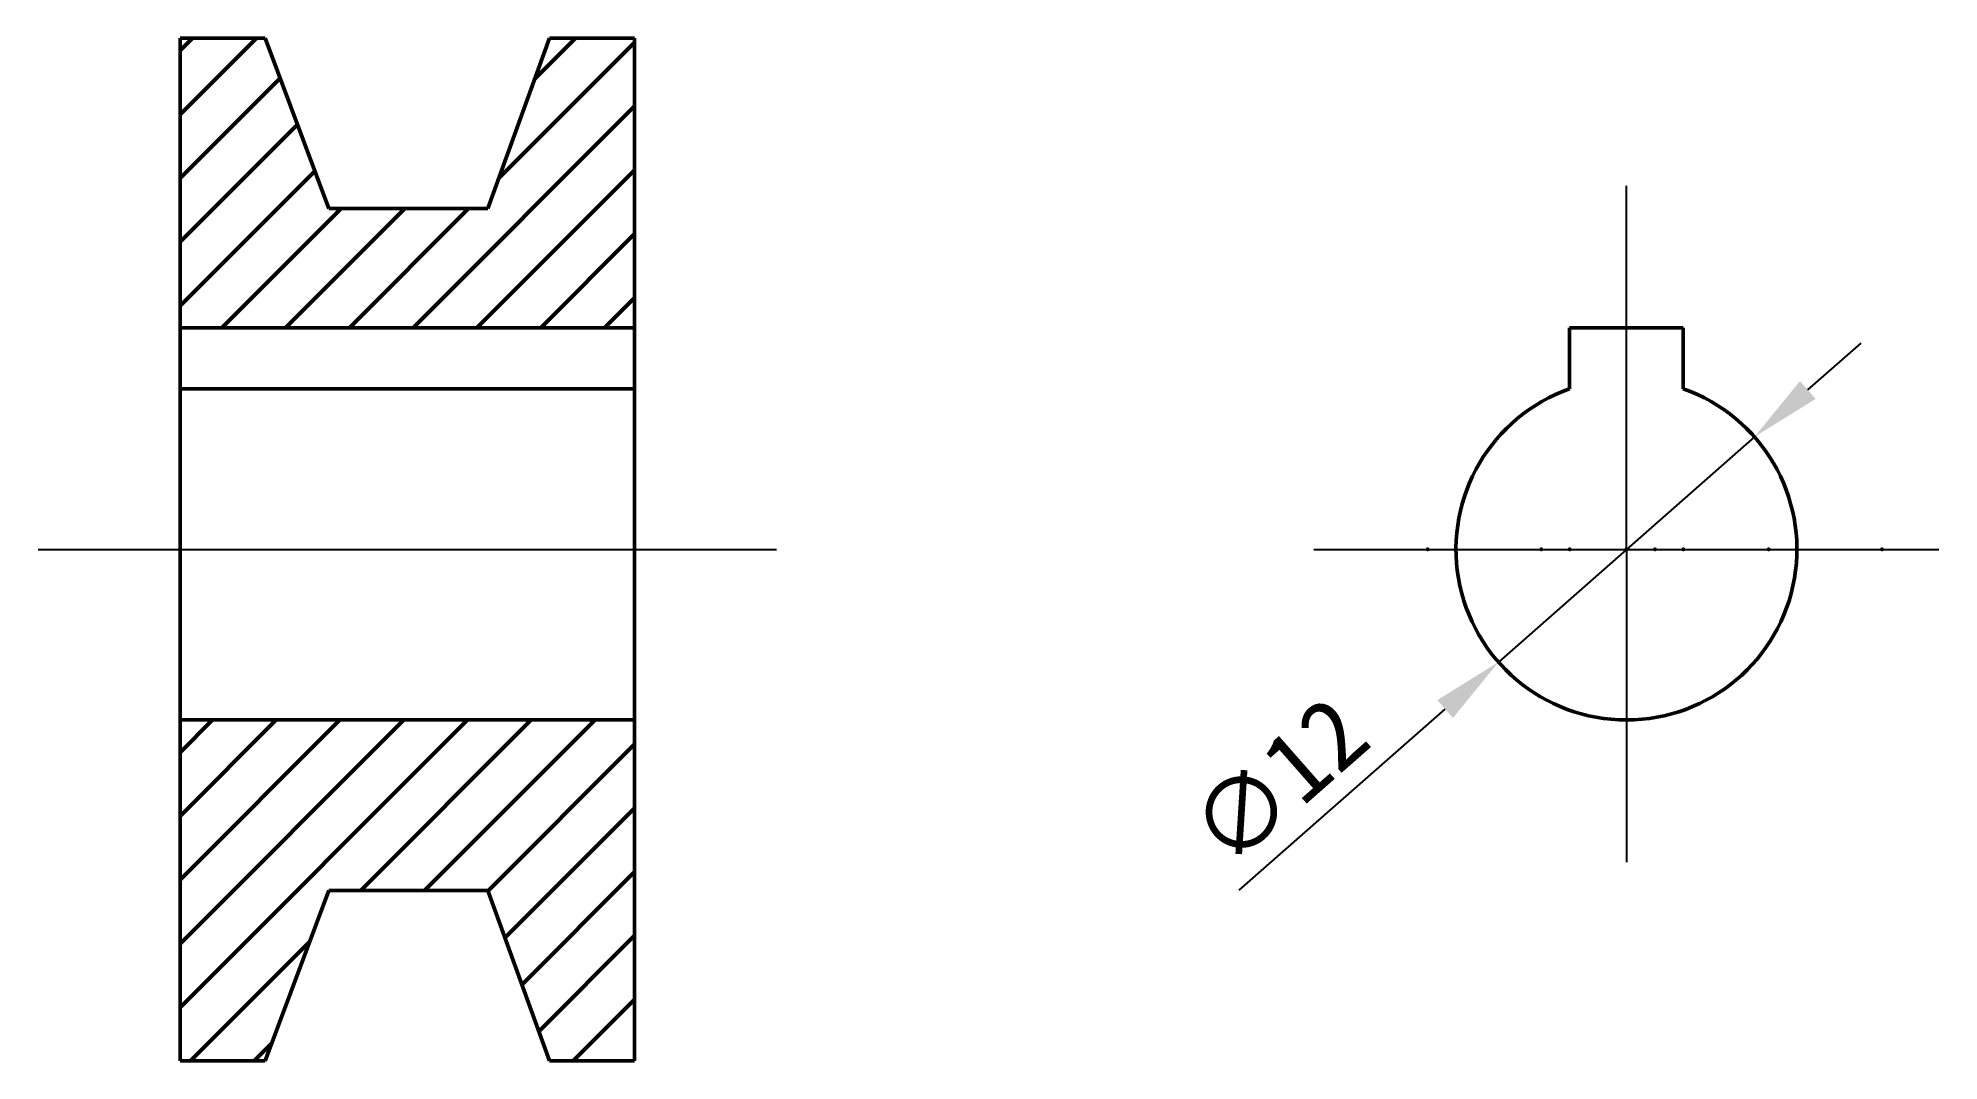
# Model space of a CAD drawing. Header units: millimetres. Extents: x 1651.2 to 1718.1, y 1054.9 to 1090.9.
import ezdxf

# ---------------------------------------------------------------- set-up
doc = ezdxf.new("R2010")
doc.units = ezdxf.units.MM
doc.linetypes.add('CENTER', pattern=[50.8, 31.75, -6.35, 6.35, -6.35])
doc.layers.add('点划线', color=1, linetype='CENTER', lineweight=25)
doc.layers.add('轮廓线', color=5, linetype='Continuous', lineweight=50)
doc.styles.get("Standard").update_dxf_attribs({"font": ''})
doc.styles.get('Standard').set_extended_font_data('SimSun')
doc.dimstyles.new('ISO-25', dxfattribs={"dimtxt": 2.5, "dimasz": 2.5, "dimexe": 1.25, "dimexo": 0.625, "dimtad": 1, "dimtxsty": 'Standard', "dimcen": 2.5, "dimadec": 0, "dimazin": 0, "dimtfac": 1, "dimtmove": 0, "dimatfit": 3, "dimfxl": 1, "dimarcsym": 0})

# ---------------------------------------------------------------- blocks, each defined once
blk = doc.blocks.new('*D9')
at = {"layer": 'Defpoints', "color": 0}
for p in [(1711.653, 1076.885), (1702.642, 1068.959)]:
    blk.add_point(p, dxfattribs=at)
at = {"layer": '轮廓线', "color": 0, "lineweight": -2}
for p, q in [((1713.53, 1078.536), (1715.407, 1080.187)), ((1711.653, 1076.885), (1702.642, 1068.959)), ((1693.513, 1060.929), (1700.765, 1067.308))]:
    blk.add_line(p, q, dxfattribs=at)
at = {"layer": '轮廓线', "color": 0}
for points in [[(1713.254, 1078.849), (1713.805, 1078.223), (1711.653, 1076.885)], [(1700.49, 1067.621), (1701.041, 1066.995), (1702.642, 1068.959)]]:
    blk.add_solid(points, dxfattribs=at)
at = {"layer": '轮廓线', "color": 0, "insert": (1694.899, 1064.773), "char_height": 2.5, "attachment_point": 5, "rotation": 41.33668}
blk.add_mtext('∅12', dxfattribs=at)

msp = doc.modelspace()

# ---------------------------------------------------------------- hatches: boundary and pattern name
at = {"layer": '轮廓线'}
h = msp.add_hatch(dxfattribs=at)
h.set_pattern_fill('ANSI31', color=256, scale=0.5, style=0)
h.paths.add_polyline_path([(1672.235, 1090.922), (1669.235, 1090.922), (1667.064, 1084.922), (1661.47, 1084.922), (1659.235, 1090.922), (1656.235, 1090.922), (1656.235, 1080.722), (1672.235, 1080.722)])
h.paths.add_polyline_path([(1672.235, 1066.922), (1656.235, 1066.922), (1656.235, 1054.922), (1659.235, 1054.922), (1661.47, 1060.922), (1667.064, 1060.922), (1669.235, 1054.922), (1672.235, 1054.922)])

# ---------------------------------------------------------------- linework, layer by layer
at = {"layer": '点划线'}
for p, q in [((1707.147, 1072.922), (1707.147, 1085.722)), ((1651.235, 1072.922), (1677.235, 1072.922)), ((1696.147, 1072.922), (1718.147, 1072.922)), ((1707.147, 1072.922), (1707.147, 1061.922))]:
    msp.add_line(p, q, dxfattribs=at)
at = {"layer": '轮廓线'}
for p, q in [((1656.235, 1054.922), (1656.235, 1090.922)), ((1656.235, 1090.922), (1659.235, 1090.922)), ((1659.235, 1090.922), (1661.47, 1084.922)), ((1669.235, 1090.922), (1667.064, 1084.922)), ((1669.235, 1090.922), (1672.235, 1090.922)), ((1672.235, 1090.922), (1672.235, 1054.922)), ((1661.47, 1084.922), (1667.064, 1084.922)), ((1672.235, 1080.722), (1656.235, 1080.722)), ((1705.147, 1078.579), (1705.147, 1080.722)), ((1705.147, 1080.722), (1709.147, 1080.722)), ((1709.147, 1078.579), (1709.147, 1080.722)), ((1672.235, 1078.579), (1656.235, 1078.579)), ((1672.235, 1066.922), (1656.235, 1066.922)), ((1659.235, 1054.922), (1661.47, 1060.922)), ((1661.47, 1060.922), (1667.064, 1060.922)), ((1669.235, 1054.922), (1667.064, 1060.922)), ((1659.235, 1054.922), (1656.235, 1054.922)), ((1672.235, 1054.922), (1669.235, 1054.922))]:
    msp.add_line(p, q, dxfattribs=at)
msp.add_arc((1707.147, 1072.922), 6, 109.47122, 70.52878, dxfattribs=at)
for p in [(1700.147, 1072.922), (1704.147, 1072.922), (1705.147, 1072.922), (1707.147, 1072.922), (1708.147, 1072.922), (1709.147, 1072.922), (1712.147, 1072.922), (1716.147, 1072.922)]:
    msp.add_point(p, dxfattribs=at)

# ---------------------------------------------------------------- dimensions: what is measured, and where the dimension line sits
dim = msp.add_diameter_dim_2p(p1=(1711.653, 1076.885), p2=(1702.642, 1068.959), dimstyle='ISO-25', dxfattribs=at)
dim.commit()
dim.dimension.update_dxf_attribs({"geometry": '*D9', "text_midpoint": (1694.899, 1064.773)})

doc.saveas('drawing.dxf')
